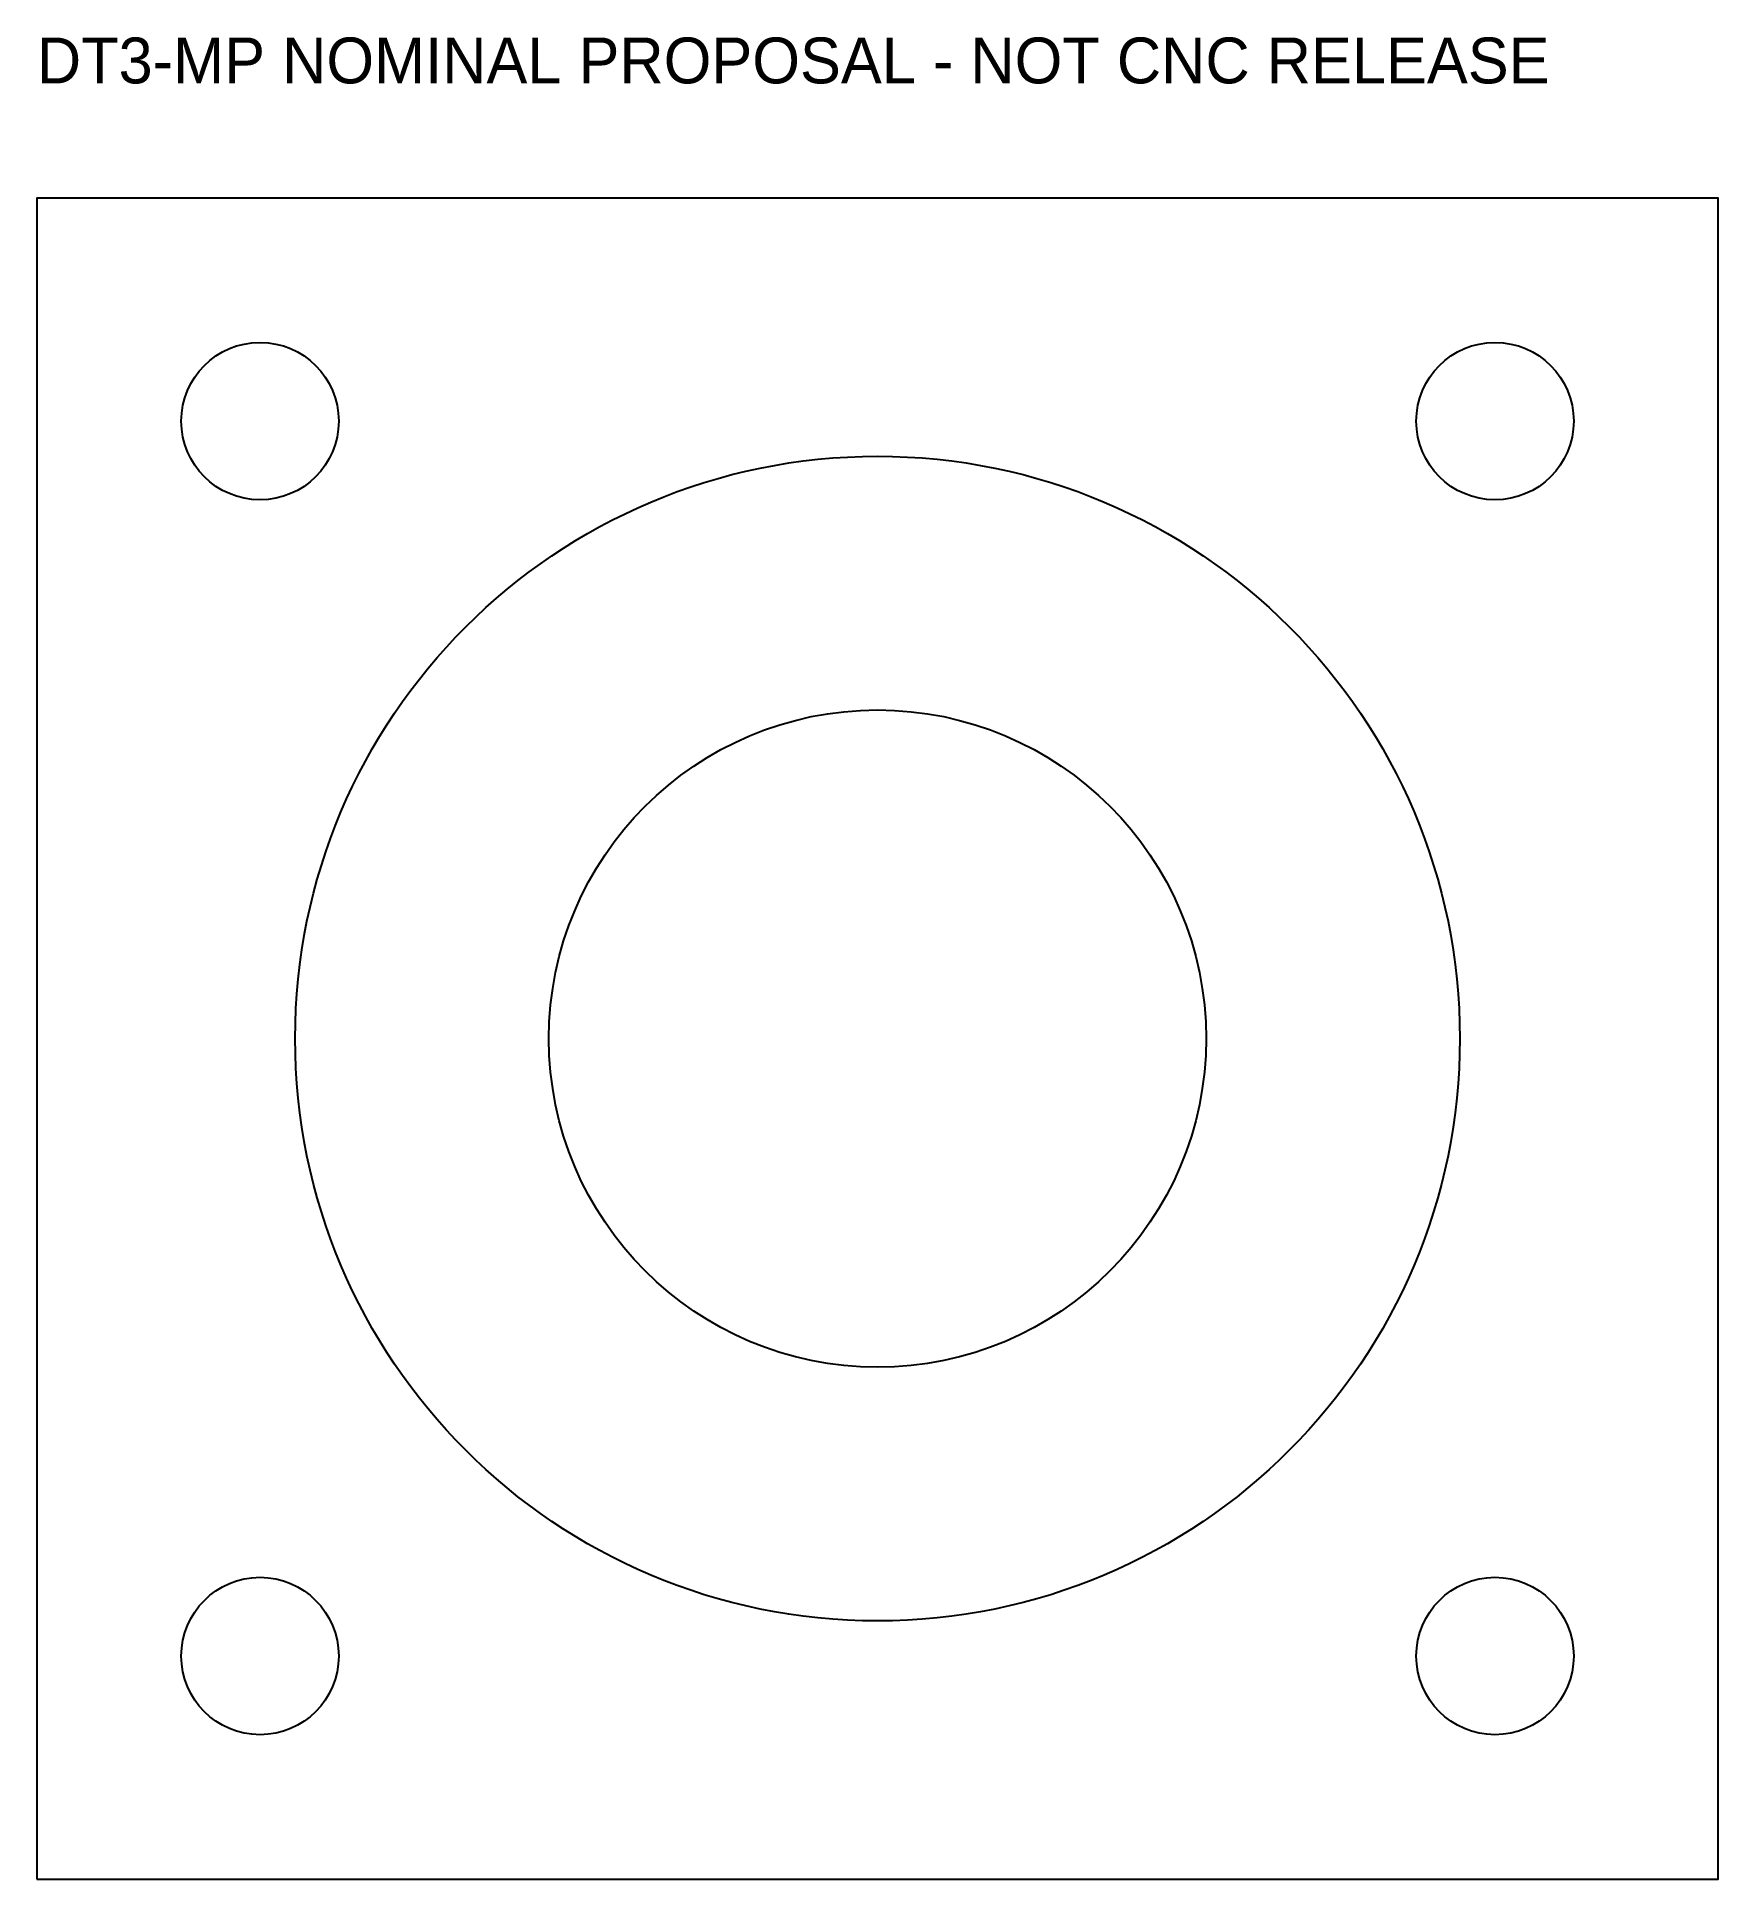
# Model space of a CAD drawing. Header units: millimetres. Extents: x -110 to 110, y -110 to 131.
import ezdxf

# ---------------------------------------------------------------- set-up
doc = ezdxf.new("R2010")
doc.units = ezdxf.units.MM

msp = doc.modelspace()

# ---------------------------------------------------------------- linework, layer by layer
msp.add_lwpolyline([(-110, -110), (110, -110), (110, 110), (-110, 110)], close=True)
for centre in [(-80.8, 80.8), (80.8, 80.8), (-80.8, -80.8), (80.8, -80.8)]:
    msp.add_circle(centre, 10.3)
at = {"layer": 'RECESS_12p5_DEEP'}
msp.add_circle((0, 0), 76.2, dxfattribs=at)
at = {"layer": 'THROUGH'}
msp.add_circle((0, 0), 43, dxfattribs=at)

# ---------------------------------------------------------------- texts
msp.add_text('DT3-MP NOMINAL PROPOSAL - NOT CNC RELEASE', height=6).set_placement((-110, 125))

doc.saveas('drawing.dxf')
